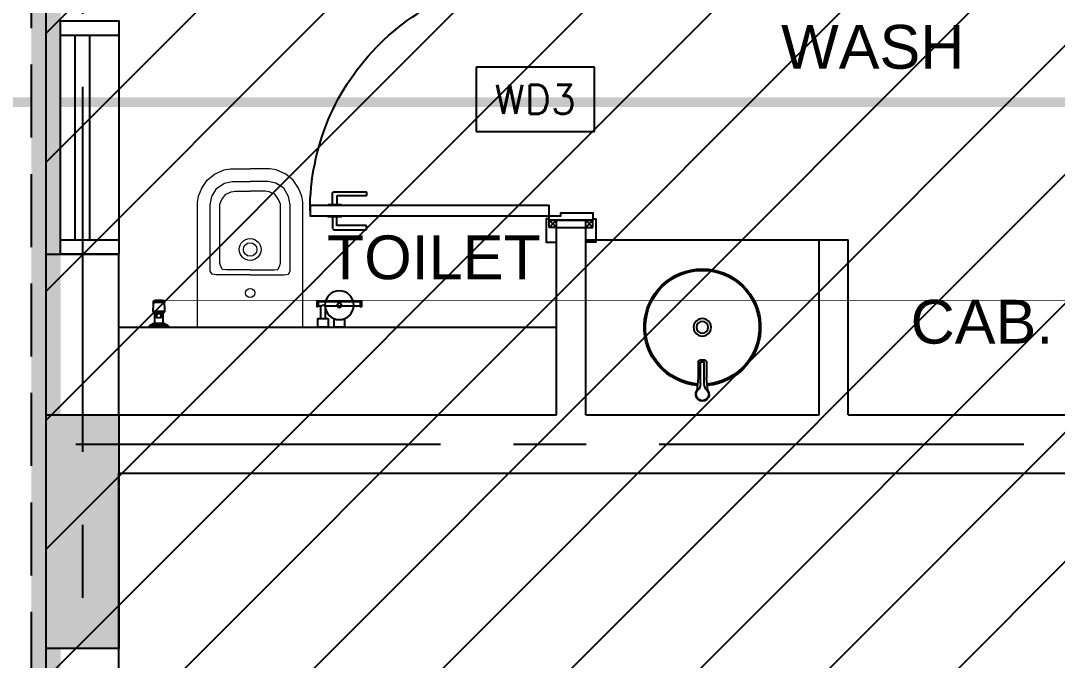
# Model space of a CAD drawing. Header units: centimetres. Extents: x -7408 to 35293, y -3951 to 3084.
# Drawn here: x -1788.7 to -1433.3, y 1364 to 1583 of the extents above; entities that cross this region are included whole.
import ezdxf

# ---------------------------------------------------------------- set-up
doc = ezdxf.new("R2010")
doc.units = ezdxf.units.CM
doc.header["$LTSCALE"] = 100
doc.header["$MEASUREMENT"] = 0
doc.header["$PDMODE"] = 35
doc.header["$PDSIZE"] = 2
for name, pattern in [('A0-01 FLOOR PLANS$0$HIDDEN', [0.375, 0.25, -0.125]), ('GRID$0$GRID$0$XREF GRID$0$GRIDS$0$CENTER', [2, 1.25, -0.25, 0.25, -0.25]), ('XREF CUTTING LINES$0$DASHDOT', [1, 0.5, -0.25, 0, -0.25])]:
    doc.linetypes.add(name, pattern=pattern)
for name, color, linetype in [('A0-01 FLOOR PLANS$0$BATH FIXTURES', 85, 'Continuous'), ('A0-01 FLOOR PLANS$0$COUNTERS', 85, 'Continuous'), ('A0-01 FLOOR PLANS$0$DOOR', 1, 'Continuous'), ('A0-01 FLOOR PLANS$0$HIDDEN -03', 8, 'A0-01 FLOOR PLANS$0$HIDDEN'), ('A0-01 FLOOR PLANS$0$TEXT', 3, 'Continuous'), ('A0-01 FLOOR PLANS$0$TEXT-SCHED', 3, 'Continuous'), ('A0-01 FLOOR PLANS$0$TILE', 252, 'Continuous'), ('A0-01 FLOOR PLANS$0$WALL-01', 7, 'Continuous'), ('A0-01 FLOOR PLANS$0$WALL-03', 2, 'Continuous'), ('A0-01 FLOOR PLANS$0$WINDOW', 1, 'Continuous'), ('DCCA-USABLE AREA', 10, 'Continuous'), ('GRID$0$XREF GRID', 11, 'GRID$0$GRID$0$XREF GRID$0$GRIDS$0$CENTER'), ('XREF CUTTING LINES$0$WALL SECT LINE', 6, 'XREF CUTTING LINES$0$DASHDOT'), ('XREF GF COL$0$COLUMN', 6, 'Continuous'), ('XREF GF COL$0$COLUMN HATCH', 201, 'Continuous')]:
    doc.layers.add(name, color=color, linetype=linetype)
doc.styles.add('A0-01 FLOOR PLANS$0$A0-01 GROUND FLOOR PLAN - For Entry modification$0$ROMANS', font='romans')
doc.styles.add('A0-01 FLOOR PLANS$0$ART-PS-1', font='arial.ttf', dxfattribs={"height": 20})
doc.dimstyles.new('A0-01 FLOOR PLANS$0$A0-01 GROUND FLOOR PLAN - For Entry modification$0$text', dxfattribs={"dimtxt": 18, "dimasz": 10, "dimexe": 10, "dimexo": 10, "dimgap": -6, "dimtad": 1, "dimtih": 1, "dimtoh": 1, "dimdec": 0, "dimdsep": 46, "dimtxsty": 'A0-01 FLOOR PLANS$0$A0-01 GROUND FLOOR PLAN - For Entry modification$0$ROMANS', "dimblk1": 'A0-01 FLOOR PLANS$0$A0-01 GROUND FLOOR PLAN - For Entry modification$0$_ARCHTICK', "dimblk2": 'A0-01 FLOOR PLANS$0$A0-01 GROUND FLOOR PLAN - For Entry modification$0$_ARCHTICK', "dimsah": 1, "dimcen": 25, "dimdle": 10, "dimse1": 1, "dimse2": 1, "dimsd1": 1, "dimsd2": 1, "dimclrd": 1, "dimclre": 1, "dimclrt": 2, "dimadec": 0, "dimazin": 0, "dimtfac": 1, "dimtdec": 0, "dimtmove": 2, "dimatfit": 3, "dimldrblk": 'A0-01 FLOOR PLANS$0$A0-01 GROUND FLOOR PLAN - For Entry modification$0$_ARCHTICK', "dimfxl": 1, "dimtolj": 1, "dimtzin": 0, "dimarcsym": 0})

# ---------------------------------------------------------------- blocks, each defined once
blk = doc.blocks.new('XREF CUTTING LINES')
at = {"layer": 'XREF CUTTING LINES$0$WALL SECT LINE', "const_width": 3.32}
blk.add_lwpolyline([(-351.38, 1630.68), (-351.38, 1555.16), (-1935.28, 1555.16)], dxfattribs=at)
blk = doc.blocks.new('XREF GF COL')
at = {"layer": 'XREF GF COL$0$COLUMN HATCH'}
blk.add_hatch(color=256, dxfattribs=at).paths.add_polyline_path([(-12064.7, 1448), (-12089.7, 1448), (-12089.7, 1368), (-12064.7, 1368)])
at = {"layer": 'XREF GF COL$0$COLUMN'}
blk.add_lwpolyline([(-12089.7, 1448), (-12064.7, 1448), (-12064.7, 1368), (-12089.7, 1368)], close=True, dxfattribs=at)
blk = doc.blocks.new('GRID')
at = {"layer": 'GRID$0$XREF GRID'}
for p, q in [((-1767.5, 2960.33, 0), (-1767.5, 522.76)), ((-1969.8, 1438), (-230.24, 1438))]:
    blk.add_line(p, q, dxfattribs=at)
blk = doc.blocks.new('A0-01 FLOOR PLANS$0$Bath_WashBasin_D-40_01')
for p, q in [((-1.4, -7.96), (-1.88, -3.63)), ((-0.65, -5.9), (-0.65, -13.37)), ((0.65, -5.9), (0.65, -13.37)), ((1.88, -3.63), (1.4, -7.96)), ((-1.4, -13.5), (-1.4, -7.96)), ((1.4, -13.5), (1.4, -7.96)), ((0.65, -13.37), (-0.65, -13.37))]:
    blk.add_line(p, q)
for radius in [3, 2]:
    blk.add_circle((0, -25.3), radius)
for centre, radius, start, end in [((0, -2.3), 2.3, 324.6388, 215.3612), ((0, -2.3), 2.15, 320.9725, 219.0275), ((0, -25.3), 20, 94.8311, 85.1689), ((0, -25.3), 19.5, 94.7941, 85.2059), ((-3.61, -5.89), 2.96, 359.8082, 49.0473), ((3.61, -5.89), 2.96, 130.9527, 180.1918), ((0, -12.55), 1.05, 231.7534, 308.2466)]:
    blk.add_arc(centre, radius, start, end)
blk.add_ellipse((0, -13.5), major_axis=(-1.4, 0), ratio=0.500001, start_param=6.283185, end_param=9.424778)
blk = doc.blocks.new('A0-01 FLOOR PLANS$0$BID2')
at = {"layer": 'A0-01 FLOOR PLANS$0$BATH FIXTURES', "lineweight": 18}
for points in [[(18.07, 0), (0, 0), (0, -42.87), (0.38, -44.94), (1.44, -47.63), (3.36, -50.37), (5.82, -52.44), (9.13, -53.98), (11.34, -54.31), (18.07, -54.31)], [(18.07, 0), (36.1, 0), (36.1, -42.87), (35.76, -44.94), (34.65, -47.63), (32.78, -50.37), (30.28, -52.44), (27.01, -53.98), (24.8, -54.31), (18.07, -54.31)], [(18.07, -17.93), (6.44, -17.93), (5, -18.22), (4.37, -19.23), (4.37, -41.96), (4.9, -44.75), (6.58, -47.63), (9.28, -49.41), (11.92, -49.99), (18.07, -49.99)], [(18.07, -19.66), (9.9, -19.66), (8.6, -19.8), (8.03, -20.81), (7.69, -22.01), (7.69, -42.2), (8.36, -43.74), (9.66, -45.56), (11.58, -46.43), (12.93, -46.62), (18.07, -46.62)], [(18.07, -17.93), (29.7, -17.93), (31.15, -18.22), (31.72, -19.23), (31.72, -41.96), (31.24, -44.75), (29.56, -47.63), (26.82, -49.41), (24.22, -49.99), (18.07, -49.99)], [(18.07, -19.66), (26.24, -19.66), (27.49, -19.8), (28.12, -20.81), (28.45, -22.01), (28.45, -42.2), (27.78, -43.74), (26.48, -45.56), (24.56, -46.43), (23.17, -46.62), (18.07, -46.62)]]:
    blk.add_lwpolyline(points, dxfattribs=at)
for points in [[(16.49, -11.75), (16.49, -10.89), (17.19, -10.19), (18.05, -10.19), (18.91, -10.19), (19.61, -10.89), (19.61, -11.75), (19.61, -12.61), (18.91, -13.31), (18.05, -13.31), (17.19, -13.31), (16.49, -12.61), (16.49, -11.75)], [(14.28, -26.65), (14.28, -24.57), (15.96, -22.88), (18.05, -22.88), (20.13, -22.88), (21.82, -24.57), (21.82, -26.65), (21.82, -28.74), (20.13, -30.42), (18.05, -30.42), (15.96, -30.42), (14.28, -28.74), (14.28, -26.65)], [(15.72, -26.65), (15.72, -25.36), (16.76, -24.32), (18.05, -24.32), (19.34, -24.32), (20.38, -25.36), (20.38, -26.65), (20.38, -27.94), (19.34, -28.98), (18.05, -28.98), (16.76, -28.98), (15.72, -27.94), (15.72, -26.65)]]:
    blk.add_open_spline(points, degree=3, knots=[0, 0, 0, 0, 1, 1, 1, 2, 2, 2, 3, 3, 3, 4, 4, 4, 4], dxfattribs=at)
blk = doc.blocks.new('A0-01 FLOOR PLANS$0$A$Cadd0125e')
at = {"layer": 'A0-01 FLOOR PLANS$0$BATH FIXTURES'}
for p, q in [((7.76, 4.63), (4.26, 4.63)), ((4.84, 3.94), (4.44, 3.93)), ((4.84, 3.94), (4.44, 3.93)), ((4.82, 3.93), (4.82, 3.93)), ((5.52, 4.07), (5.32, 4.07)), ((7.82, 5.1), (7.82, 1.4)), ((8.65, 0.09), (8.65, 6.41)), ((8.82, 6.5), (8.82, 0)), ((9.16, 1.25), (9.16, 5.25)), ((4.26, 1.86), (7.76, 1.86)), ((4.44, 2.57), (4.84, 2.56)), ((5.32, 2.42), (5.52, 2.43))]:
    blk.add_line(p, q, dxfattribs=at)
for points in [[(0.03, 4.1, 0.404323), (0, 4.07, -0.404323)], [(0.04, 4.54, 0.404323), (0.01, 4.51, -0.404323)], [(0.01, 3.84, 0.056358), (0.01, 3.83, -0.056358)], [(0.05, 4.16, 0.404323), (0.02, 4.13, -0.404323)], [(8.65, 0.09, 0.257001), (8.82, 0), (9.16, 0), (9.16, 6.5), (8.82, 6.5, 0.257001), (8.65, 6.41), (7.82, 5.1, 0.142087), (7.76, 4.88), (7.76, 1.62, 0.142087), (7.82, 1.4)], [(0.03, 3.39, 0.404323), (0, 3.36, -0.404323)], [(0.03, 2.67, 0.404323), (0, 2.65, -0.404323)], [(0.04, 2.91, 0.404323), (0.01, 2.88, -0.404323)], [(0.04, 2.23, 0.404323), (0.01, 2.21, -0.404323)], [(0.05, 3, 0.404323), (0.02, 2.97, -0.404323)]]:
    blk.add_lwpolyline(points, format="xyb", close=True, dxfattribs=at)
for points in [[(0.59, 5.04), (0.27, 5.04)], [(0.27, 1.46), (0.59, 1.46)]]:
    blk.add_lwpolyline(points, close=True, dxfattribs=at)
blk.add_lwpolyline([(3.89, 5.15, 0.00277), (3.87, 5.16, 0.001337), (3.87, 5.17, -0.020661), (3.87, 1.33, 0.001362), (3.87, 1.34, 0.00279), (3.89, 1.35)], format="xyb", dxfattribs=at)
for centre, radius, start, end in [((3.72, 5.02), 0.207, 45.4618, 99.4976), ((-27.86, 3.25), 31.61, 356.42, 3.5774), ((3.83, 5.11), 0.0651, 46.2112, 54.7843), ((2.67, 3.86), 1.77, 4.0599, 46.7105), ((19.33, 3.25), 14.91, 177.1752, 182.8246), ((3.72, 1.48), 0.204, 260.0327, 314.9167), ((3.83, 1.39), 0.0656, 306.8555, 313.7758), ((2.67, 2.64), 1.77, 313.2898, 355.9537)]:
    blk.add_arc(centre, radius, start, end, dxfattribs=at)
for centre, major_axis, ratio, start_param, end_param in [((0.63, 3.25), (0, 1.76), 0.017452, 0.079526, 3.069997), ((0.63, 3.25), (0, 1.76), 0.017452, 0.079526, 3.069997), ((0.63, 3.25), (0, 1.76), 0.017452, 0, 0.079526), ((0.63, 3.25), (0, 1.76), 0.017452, 0, 0.079526), ((4.71, 3.96), (0.197, -0.012), 0.259959, 4.930881, 5.439711), ((0.63, 3.25), (0, 1.76), 0.017452, 3.069997, 3.292425), ((0.63, 3.25), (0, 1.76), 0.017452, 3.069997, 3.292425), ((0.63, 3.25), (0, 1.76), 0.017452, 3.292425, 3.362535), ((0.63, 3.25), (0, 1.76), 0.017452, 3.292425, 3.362535)]:
    blk.add_ellipse(centre, major_axis=major_axis, ratio=ratio, start_param=start_param, end_param=end_param, dxfattribs=at)
for points, weights, knots in [([(0, 3.86), (0, 3.88), (0, 3.96), (0, 4.05), (0, 4.06), (0, 4.05), (0, 3.96), (0, 3.88), (0, 3.86)], [1, 0.771731449229, 1, 0.771731449229, 1, 0.771731449229, 1, 0.771731449229, 1], [0, 0, 0, 1.378474, 1.378474, 2.756948, 2.756948, 4.135422, 4.135422, 5.513896, 5.513896, 5.513896]), ([(0.01, 4.3), (0.01, 4.31), (0.01, 4.4), (0.01, 4.49), (0.01, 4.5), (0.01, 4.49), (0.01, 4.4), (0.01, 4.31), (0.01, 4.3)], [1, 0.771731449229, 1, 0.771731449229, 1, 0.771731449229, 1, 0.771731449229, 1], [0, 0, 0, 1.378474, 1.378474, 2.756948, 2.756948, 4.135422, 4.135422, 5.513896, 5.513896, 5.513896]), ([(0.01, 3.62), (0.01, 3.64), (0.01, 3.73), (0.01, 3.81), (0.01, 3.83), (0.01, 3.81), (0.01, 3.73), (0.01, 3.64), (0.01, 3.62)], [1, 0.771731449229, 1, 0.771731449229, 1, 0.771731449229, 1, 0.771731449229, 1], [0, 0, 0, 1.378474, 1.378474, 2.756948, 2.756948, 4.135422, 4.135422, 5.513896, 5.513896, 5.513896]), ([(0.02, 3.54), (0.02, 3.55), (0.02, 3.6), (0.02, 3.55), (0.02, 3.54)], [1, 0.880136793313, 1, 0.880136793313, 1], [0, 0, 0, 0.989292, 0.989292, 1.978584, 1.978584, 1.978584]), ([(0.03, 3.83), (0.03, 3.83), (0.03, 3.96), (0.03, 4.1), (0.03, 4.1), (0.05, 4.1), (0.06, 4.1), (0.05, 4.1), (0.03, 4.1), (0.03, 4.1), (0.03, 3.96), (0.03, 3.83), (0.03, 3.83), (0.05, 3.83), (0.06, 3.83), (0.05, 3.83), (0.03, 3.83)], [1, 0.707214493379, 1, 0.707214493379, 1, 1, 1, 1, 1, 0.707214493379, 1, 0.707214493379, 1, 1, 1, 1, 1], [0, 0, 0, 1.570492, 1.570492, 3.140983, 3.140983, 4.140983, 4.140983, 5.140983, 5.140983, 6.711475, 6.711475, 8.281967, 8.281967, 9.281967, 9.281967, 10.281967, 10.281967, 10.281967]), ([(0.04, 4.27), (0.04, 4.27), (0.04, 4.4), (0.04, 4.54), (0.04, 4.54), (0.06, 4.54), (0.07, 4.54), (0.06, 4.54), (0.04, 4.54), (0.04, 4.54), (0.04, 4.4), (0.04, 4.27), (0.04, 4.27), (0.05, 4.27), (0.06, 4.26), (0.05, 4.27), (0.04, 4.27)], [1, 0.707214493379, 1, 0.707214493379, 1, 1, 1, 1, 1, 0.707214493381, 1, 0.707214493381, 1, 1, 1, 1, 1], [0, 0, 0, 1.570492, 1.570492, 3.140983, 3.140983, 4.140983, 4.140983, 5.140983, 5.140983, 6.711475, 6.711475, 8.281967, 8.281967, 9.281967, 9.281967, 10.281967, 10.281967, 10.281967]), ([(0.04, 4.1), (0.05, 4.16), (0.05, 4.16), (0.05, 4.16), (0.06, 4.16), (0.05, 4.16), (0.05, 4.16), (0.05, 4.16), (0.04, 4.1)], [1, 0.884663674898, 1, 1, 1, 1, 1, 0.884663674898, 1], [0, 0, 0, 0.970048, 0.970048, 1.970048, 1.970048, 2.970048, 2.970048, 3.940097, 3.940097, 3.940097]), ([(0.04, 3.83), (0.04, 3.76), (0.04, 3.68), (0.04, 3.59), (0.04, 3.59), (0.05, 3.59), (0.06, 3.59), (0.05, 3.59), (0.04, 3.59), (0.04, 3.59), (0.04, 3.68), (0.04, 3.76), (0.04, 3.83)], [1, 0.824380766099, 1, 0.824380766099, 1, 1, 1, 1, 1, 0.824519982907, 1, 0.824519982907, 1], [0, 0, 0, 1.203378, 1.203378, 2.406756, 2.406756, 3.406756, 3.406756, 4.406756, 4.406756, 5.609642, 5.609642, 6.812528, 6.812528, 6.812528]), ([(0.05, 3.5), (0.05, 3.5), (0.05, 3.59), (0.05, 3.5), (0.05, 3.5), (0.05, 3.5), (0.06, 3.5), (0.05, 3.5), (0.05, 3.5)], [1, 0.826224660362, 1, 0.826224660368, 1, 1, 1, 1, 1], [0, 0, 0, 1.196847, 1.196847, 2.393695, 2.393695, 3.393695, 3.393695, 4.393695, 4.393695, 4.393695]), ([(0.63, 1.65), (0.61, 1.65), (0.6, 2.45), (0.59, 3.25), (0.6, 4.05), (0.61, 4.85), (0.63, 4.85), (0.6, 4.85), (0.6, 3.25), (0.6, 1.65), (0.63, 1.65)], [1, 0.866025403784, 1, 0.866025403784, 1, 0.866025403784, 1, 0.707106781187, 1, 0.707106781187, 1], [0, 0, 0, 1.047198, 1.047198, 2.094395, 2.094395, 3.141593, 3.141593, 4.712389, 4.712389, 6.283185, 6.283185, 6.283185]), ([(0.63, 5), (0.63, 4.99), (0.63, 4.98), (0.63, 4.99), (0.63, 5), (0.63, 5.01), (0.63, 5.01), (0.63, 5.01), (0.63, 5)], [1, 0.999435686662, 1, 0.999435686662, 1, 0.997653932691, 1, 0.997653932691, 1], [0, 0, 0, 0.0671932, 0.0671932, 0.1343865, 0.1343865, 0.2714116, 0.2714116, 0.4084367, 0.4084367, 0.4084367]), ([(4.44, 3.91), (4.6, 3.91), (4.75, 3.91), (4.8, 3.91), (4.84, 3.92)], [1, 1, 1, 0.967192798555, 1], [0, 0, 0, 1, 1, 1.513717, 1.513717, 1.513717]), ([(0, 3.15), (0, 3.16), (0, 3.25), (0, 3.34), (0, 3.35), (0, 3.34), (0, 3.25), (0, 3.16), (0, 3.15)], [1, 0.771731449229, 1, 0.771731449229, 1, 0.771731449229, 1, 0.771731449229, 1], [0, 0, 0, 1.378474, 1.378474, 2.756948, 2.756948, 4.135422, 4.135422, 5.513896, 5.513896, 5.513896]), ([(0, 2.44), (0, 2.45), (0, 2.54), (0, 2.63), (0, 2.64), (0, 2.63), (0, 2.54), (0, 2.45), (0, 2.44)], [1, 0.771731449229, 1, 0.771731449229, 1, 0.771731449229, 1, 0.771731449229, 1], [0, 0, 0, 1.378474, 1.378474, 2.756948, 2.756948, 4.135422, 4.135422, 5.513896, 5.513896, 5.513896]), ([(0.01, 2.67), (0.01, 2.69), (0.01, 2.77), (0.01, 2.86), (0.01, 2.88), (0.01, 2.86), (0.01, 2.77), (0.01, 2.69), (0.01, 2.67)], [1, 0.771731449229, 1, 0.771731449229, 1, 0.771731449229, 1, 0.771731449229, 1], [0, 0, 0, 1.378474, 1.378474, 2.756948, 2.756948, 4.135422, 4.135422, 5.513896, 5.513896, 5.513896]), ([(0.01, 2), (0.01, 2.01), (0.01, 2.1), (0.01, 2.19), (0.01, 2.2), (0.01, 2.19), (0.01, 2.1), (0.01, 2.01), (0.01, 2)], [1, 0.771731449229, 1, 0.771731449229, 1, 0.771731449229, 1, 0.771731449229, 1], [0, 0, 0, 1.378474, 1.378474, 2.756948, 2.756948, 4.135422, 4.135422, 5.513896, 5.513896, 5.513896]), ([(0.02, 2.9), (0.02, 2.95), (0.02, 2.96), (0.02, 2.95), (0.02, 2.9)], [1, 0.876807866783, 1, 0.876807866783, 1], [0, 0, 0, 1.003227, 1.003227, 2.006454, 2.006454, 2.006454]), ([(0.03, 3.39), (0.03, 3.4), (0.03, 3.43), (0.03, 3.47), (0.03, 3.52), (0.03, 3.47), (0.03, 3.43), (0.03, 3.4), (0.03, 3.39)], [1, 0.919204368944, 1, 0.919204368944, 1, 0.919204368944, 1, 0.919204368944, 1], [0, 0, 0, 0.809482, 0.809482, 1.618964, 1.618964, 2.428447, 2.428447, 3.237929, 3.237929, 3.237929]), ([(0.03, 3.11), (0.03, 3.11), (0.03, 3.25), (0.03, 3.39), (0.03, 3.39), (0.04, 3.39), (0.06, 3.39), (0.04, 3.39), (0.03, 3.39), (0.03, 3.39), (0.03, 3.25), (0.03, 3.11), (0.03, 3.11), (0.04, 3.11), (0.06, 3.11), (0.04, 3.11), (0.03, 3.11)], [1, 0.707214493378, 1, 0.707214493378, 1, 1, 1, 1, 1, 0.707214493381, 1, 0.707214493381, 1, 1, 1, 1, 1], [0, 0, 0, 1.570492, 1.570492, 3.140983, 3.140983, 4.140983, 4.140983, 5.140983, 5.140983, 6.711475, 6.711475, 8.281967, 8.281967, 9.281967, 9.281967, 10.281967, 10.281967, 10.281967]), ([(0.03, 2.98), (0.03, 3.03), (0.03, 3.07), (0.03, 3.1), (0.03, 3.11), (0.03, 3.1), (0.03, 3.07), (0.03, 3.03), (0.03, 2.98)], [1, 0.918085200288, 1, 0.918085200288, 1, 0.918085200288, 1, 0.918085200288, 1], [0, 0, 0, 0.815148, 0.815148, 1.630295, 1.630295, 2.445443, 2.445443, 3.260591, 3.260591, 3.260591]), ([(0.03, 2.4), (0.03, 2.4), (0.03, 2.54), (0.03, 2.67), (0.03, 2.67), (0.05, 2.67), (0.06, 2.67), (0.05, 2.67), (0.03, 2.67), (0.03, 2.67), (0.03, 2.54), (0.03, 2.4), (0.03, 2.4), (0.05, 2.4), (0.06, 2.4), (0.05, 2.4), (0.03, 2.4)], [1, 0.707214493381, 1, 0.707214493381, 1, 1, 1, 1, 1, 0.707214493379, 1, 0.707214493379, 1, 1, 1, 1, 1], [0, 0, 0, 1.570492, 1.570492, 3.140983, 3.140983, 4.140983, 4.140983, 5.140983, 5.140983, 6.711475, 6.711475, 8.281967, 8.281967, 9.281967, 9.281967, 10.281967, 10.281967, 10.281967]), ([(0.04, 2.67), (0.04, 2.74), (0.04, 2.82), (0.04, 2.91), (0.04, 2.91), (0.05, 2.91), (0.06, 2.91), (0.05, 2.91), (0.04, 2.91), (0.04, 2.91), (0.04, 2.82), (0.04, 2.74), (0.04, 2.67)], [1, 0.825991228198, 1, 0.825991228198, 1, 1, 1, 1, 1, 0.825991228198, 1, 0.825991228198, 1], [0, 0, 0, 1.197676, 1.197676, 2.395352, 2.395352, 3.395352, 3.395352, 4.395352, 4.395352, 5.593027, 5.593027, 6.790703, 6.790703, 6.790703]), ([(0.05, 2.34), (0.05, 2.34), (0.04, 2.4), (0.05, 2.34), (0.05, 2.34), (0.05, 2.34), (0.06, 2.34), (0.05, 2.34), (0.05, 2.34)], [1, 0.884663674904, 1, 0.884663674899, 1, 1, 1, 1, 1], [0, 0, 0, 0.970048, 0.970048, 1.940097, 1.940097, 2.940097, 2.940097, 3.940097, 3.940097, 3.940097]), ([(0.04, 1.96), (0.04, 1.96), (0.04, 2.1), (0.04, 2.23), (0.04, 2.23), (0.05, 2.23), (0.06, 2.24), (0.05, 2.23), (0.04, 2.23), (0.04, 2.23), (0.04, 2.1), (0.04, 1.96), (0.04, 1.96), (0.06, 1.96), (0.07, 1.96), (0.06, 1.96), (0.04, 1.96)], [1, 0.707214493379, 1, 0.707214493379, 1, 1, 1, 1, 1, 0.707214493379, 1, 0.707214493379, 1, 1, 1, 1, 1], [0, 0, 0, 1.570492, 1.570492, 3.140983, 3.140983, 4.140983, 4.140983, 5.140983, 5.140983, 6.711475, 6.711475, 8.281967, 8.281967, 9.281967, 9.281967, 10.281967, 10.281967, 10.281967]), ([(0.05, 2.91), (0.05, 3), (0.05, 3), (0.05, 3), (0.06, 3), (0.05, 3), (0.05, 3), (0.05, 3), (0.05, 2.91)], [1, 0.826224660367, 1, 1, 1, 1, 1, 0.826224660367, 1], [0, 0, 0, 1.196847, 1.196847, 2.196847, 2.196847, 3.196847, 3.196847, 4.393695, 4.393695, 4.393695])]:
    blk.add_rational_spline(points, weights, degree=2, knots=knots, dxfattribs=at)
for points, knots in [([(0.03, 3.83), (0.03, 3.83), (0.03, 3.83), (0.02, 3.83), (0.01, 3.83), (0.01, 3.84), (0.01, 3.85), (0, 3.85), (0, 3.85), (0, 3.85), (0, 3.86), (0, 3.85), (0, 3.85), (0, 3.85), (0.01, 3.85), (0.01, 3.84), (0.01, 3.83), (0.02, 3.83), (0.03, 3.83), (0.03, 3.83), (0.03, 3.83)], [0, 0, 0, 0, 0.017198, 0.209791, 0.385258, 0.529689, 0.655532, 0.744471, 0.846042, 1, 1, 1, 1.153958, 1.255529, 1.344468, 1.470311, 1.614742, 1.790209, 1.982802, 2, 2, 2, 2]), ([(0.04, 4.27), (0.04, 4.27), (0.04, 4.26), (0.03, 4.27), (0.02, 4.27), (0.02, 4.28), (0.02, 4.28), (0.02, 4.29), (0.01, 4.29), (0.01, 4.29), (0.01, 4.29), (0.01, 4.29), (0.01, 4.29), (0.02, 4.29), (0.02, 4.28), (0.02, 4.28), (0.02, 4.27), (0.03, 4.27), (0.04, 4.26), (0.04, 4.27), (0.04, 4.27)], [0, 0, 0, 0, 0.017198, 0.209791, 0.385258, 0.529689, 0.655532, 0.744471, 0.846042, 1, 1, 1, 1.153958, 1.255529, 1.344468, 1.470311, 1.614742, 1.790209, 1.982802, 2, 2, 2, 2]), ([(0.04, 3.59), (0.04, 3.59), (0.04, 3.59), (0.03, 3.59), (0.02, 3.6), (0.01, 3.6), (0.01, 3.61), (0.01, 3.61), (0.01, 3.62), (0.01, 3.62), (0.01, 3.62), (0.01, 3.62), (0.01, 3.62), (0.01, 3.61), (0.01, 3.61), (0.01, 3.6), (0.02, 3.6), (0.03, 3.59), (0.04, 3.59), (0.04, 3.59), (0.04, 3.59)], [0, 0, 0, 0, 0.017198, 0.209791, 0.385258, 0.529689, 0.655532, 0.744471, 0.846042, 1, 1, 1, 1.153958, 1.255529, 1.344468, 1.470311, 1.614742, 1.790209, 1.982802, 2, 2, 2, 2]), ([(0.27, 1.46), (0.25, 1.46), (0.22, 1.46), (0.18, 1.46), (0.15, 1.48), (0.13, 1.49), (0.12, 1.5), (0.11, 1.51), (0.1, 1.53), (0.09, 1.55), (0.08, 1.57), (0.08, 1.58), (0.08, 1.6), (0.08, 1.63), (0.08, 1.67), (0.07, 1.71), (0.07, 1.76), (0.07, 1.83), (0.07, 1.9), (0.07, 1.99), (0.06, 2.08), (0.06, 2.17), (0.06, 2.27), (0.06, 2.37), (0.06, 2.47), (0.06, 2.59), (0.06, 2.73), (0.06, 2.89), (0.06, 3.05), (0.06, 3.21), (0.06, 3.35), (0.06, 3.47), (0.06, 3.59), (0.06, 3.72), (0.06, 3.84), (0.06, 3.96), (0.06, 4.08), (0.06, 4.2), (0.06, 4.3), (0.06, 4.39), (0.06, 4.48), (0.07, 4.55), (0.07, 4.62), (0.07, 4.68), (0.07, 4.74), (0.07, 4.78), (0.08, 4.83), (0.08, 4.86), (0.08, 4.9), (0.08, 4.92), (0.09, 4.94), (0.09, 4.95), (0.09, 4.96), (0.1, 4.97), (0.11, 4.99), (0.12, 5), (0.13, 5.01), (0.14, 5.02), (0.16, 5.03), (0.19, 5.04), (0.23, 5.04), (0.26, 5.04), (0.27, 5.04), (0.26, 5.04), (0.23, 5.04), (0.19, 5.04), (0.16, 5.03), (0.14, 5.02), (0.13, 5.01), (0.12, 5), (0.11, 4.99), (0.1, 4.97), (0.09, 4.96), (0.09, 4.95), (0.09, 4.94), (0.08, 4.92), (0.08, 4.9), (0.08, 4.86), (0.08, 4.83), (0.07, 4.78), (0.07, 4.74), (0.07, 4.68), (0.07, 4.62), (0.07, 4.55), (0.06, 4.48), (0.06, 4.39), (0.06, 4.3), (0.06, 4.2), (0.06, 4.08), (0.06, 3.96), (0.06, 3.84), (0.06, 3.72), (0.06, 3.59), (0.06, 3.47), (0.06, 3.35), (0.06, 3.21), (0.06, 3.05), (0.06, 2.89), (0.06, 2.73), (0.06, 2.59), (0.06, 2.47), (0.06, 2.37), (0.06, 2.27), (0.06, 2.17), (0.06, 2.08), (0.07, 1.99), (0.07, 1.9), (0.07, 1.83), (0.07, 1.76), (0.07, 1.71), (0.08, 1.67), (0.08, 1.63), (0.08, 1.6), (0.08, 1.58), (0.08, 1.57), (0.09, 1.55), (0.1, 1.53), (0.11, 1.51), (0.12, 1.5), (0.13, 1.49), (0.15, 1.48), (0.18, 1.46), (0.22, 1.46), (0.25, 1.46), (0.27, 1.46)], [0, 0, 0, 0, 0.009924, 0.017881, 0.02396, 0.02839, 0.031389, 0.033592, 0.038002, 0.047186, 0.057208, 0.072286, 0.088852, 0.106788, 0.126095, 0.146781, 0.16886, 0.192349, 0.217137, 0.241707, 0.265629, 0.288899, 0.311512, 0.333465, 0.354752, 0.375371, 0.405038, 0.434021, 0.464183, 0.495586, 0.517215, 0.539395, 0.562133, 0.585428, 0.608917, 0.63157, 0.657568, 0.68228, 0.70571, 0.727859, 0.749308, 0.768613, 0.78946, 0.811862, 0.829695, 0.848419, 0.868047, 0.888308, 0.910368, 0.929016, 0.937976, 0.945877, 0.954411, 0.961283, 0.965115, 0.969625, 0.972243, 0.975197, 0.979194, 0.984585, 0.991509, 1, 1, 1, 1.008491, 1.015415, 1.020806, 1.024803, 1.027757, 1.030375, 1.034885, 1.038717, 1.045589, 1.054123, 1.062024, 1.070984, 1.089632, 1.111692, 1.131953, 1.151581, 1.170305, 1.188138, 1.21054, 1.231387, 1.250692, 1.272141, 1.29429, 1.31772, 1.342432, 1.36843, 1.391083, 1.414572, 1.437867, 1.460605, 1.482785, 1.504414, 1.535817, 1.565979, 1.594962, 1.624629, 1.645248, 1.666535, 1.688488, 1.711101, 1.734371, 1.758293, 1.782863, 1.807651, 1.83114, 1.853219, 1.873905, 1.893212, 1.911148, 1.927714, 1.942792, 1.952814, 1.961998, 1.966408, 1.968611, 1.97161, 1.97604, 1.982119, 1.990076, 2, 2, 2, 2]), ([(0.27, 1.46), (0.27, 1.46), (0.27, 1.46), (0.27, 1.46), (0.26, 1.51), (0.26, 1.69), (0.25, 1.83), (0.25, 2.16), (0.25, 2.36), (0.24, 2.8), (0.24, 3.03), (0.24, 3.5), (0.24, 3.74), (0.25, 4.17), (0.25, 4.37), (0.25, 4.69), (0.26, 4.83), (0.26, 5), (0.27, 5.04), (0.27, 5.04), (0.27, 5.04), (0.26, 5), (0.26, 4.83), (0.25, 4.69), (0.25, 4.37), (0.25, 4.17), (0.24, 3.74), (0.24, 3.5), (0.24, 3.03), (0.24, 2.8), (0.25, 2.36), (0.25, 2.16), (0.25, 1.83), (0.26, 1.69), (0.26, 1.51), (0.27, 1.46), (0.27, 1.46), (0.27, 1.46), (0.27, 1.46)], [0, 0, 0, 0, 0.002872, 0.002872, 0.127872, 0.127872, 0.252872, 0.252872, 0.377872, 0.377872, 0.502872, 0.502872, 0.627872, 0.627872, 0.752872, 0.752872, 0.877872, 0.877872, 1, 1, 1, 1.12242, 1.12242, 1.247719, 1.247719, 1.373018, 1.373018, 1.498316, 1.498316, 1.623615, 1.623615, 1.748914, 1.748914, 1.874213, 1.874213, 1.999512, 1.999512, 2, 2, 2, 2]), ([(0.6, 5.04), (0.6, 5.04), (0.6, 5.04), (0.61, 5.04), (0.62, 5.03), (0.62, 5.03), (0.62, 5.02), (0.63, 5.02), (0.63, 5.01), (0.63, 5.01), (0.63, 5), (0.63, 5.01), (0.63, 5.01), (0.63, 5.02), (0.62, 5.02), (0.62, 5.03), (0.62, 5.03), (0.61, 5.04), (0.6, 5.04), (0.6, 5.04), (0.6, 5.04)], [0, 0, 0, 0, 0.040837, 0.104882, 0.170099, 0.240859, 0.347859, 0.486894, 0.698093, 1, 1, 1, 1.301907, 1.513106, 1.652141, 1.759141, 1.829901, 1.895118, 1.959163, 2, 2, 2, 2]), ([(0.63, 1.52), (0.63, 1.53), (0.63, 1.53), (0.63, 1.56), (0.63, 1.59), (0.62, 1.68), (0.62, 1.73), (0.62, 1.86), (0.61, 1.93), (0.61, 2.09), (0.61, 2.18), (0.61, 2.37), (0.61, 2.47), (0.61, 2.79), (0.6, 3.02), (0.6, 3.25), (0.6, 3.48), (0.61, 3.71), (0.61, 4.13), (0.61, 4.33), (0.61, 4.57), (0.62, 4.64), (0.62, 4.77), (0.62, 4.82), (0.63, 4.91), (0.63, 4.94), (0.63, 4.97), (0.63, 4.97), (0.63, 4.98)], [0, 0, 0, 0, 0.031344, 0.031344, 0.169724, 0.169724, 0.308103, 0.308103, 0.446482, 0.446482, 0.584862, 0.584862, 0.723241, 0.723241, 1, 1, 1, 1.277961, 1.277961, 1.555923, 1.555923, 1.694904, 1.694904, 1.833884, 1.833884, 1.972865, 1.972865, 2, 2, 2, 2]), ([(0.68, 5.05), (0.68, 5.05), (0.67, 5.05), (0.66, 5.04), (0.65, 5.04), (0.65, 5.03), (0.64, 5.02), (0.64, 5.02), (0.64, 5.01), (0.63, 5), (0.63, 5), (0.63, 4.99), (0.63, 4.98), (0.63, 4.98)], [0, 0, 0, 0, 0.018142, 0.075916, 0.128935, 0.180639, 0.234525, 0.295667, 0.372066, 0.476166, 0.632104, 0.912558, 1, 1, 1, 1]), ([(4.74, 4.06), (4.72, 4.06), (4.7, 4.06), (4.67, 4.06), (4.66, 4.05), (4.65, 4.05), (4.64, 4.05), (4.62, 4.05), (4.6, 4.04), (4.59, 4.02), (4.57, 4.01), (4.56, 3.99), (4.55, 3.96), (4.54, 3.94), (4.54, 3.93), (4.54, 3.93)], [0, 0, 0, 0, 0.261916, 0.442765, 0.490102, 0.537322, 0.596088, 0.655775, 0.714696, 0.772041, 0.819201, 0.865142, 0.929777, 0.998908, 1, 1, 1, 1]), ([(4.74, 4.06), (4.83, 4.07), (4.92, 4.07), (5.02, 4.07), (5.09, 4.07), (5.17, 4.07), (5.24, 4.07), (5.31, 4.07), (5.38, 4.07), (5.44, 4.07)], [0, 0, 0, 0, 1, 1, 1, 2, 2, 2, 3, 3, 3, 3]), ([(5.52, 2.43), (5.53, 2.43), (5.55, 2.43), (5.58, 2.43), (5.61, 2.43), (5.63, 2.43), (5.65, 2.43), (5.67, 2.43), (5.69, 2.44), (5.71, 2.44), (5.72, 2.44), (5.74, 2.44), (5.75, 2.44), (5.77, 2.45), (5.78, 2.45), (5.79, 2.45), (5.79, 2.45), (5.8, 2.46), (5.81, 2.46), (5.82, 2.46), (5.82, 2.47), (5.83, 2.47), (5.84, 2.48), (5.85, 2.49), (5.87, 2.51), (5.88, 2.53), (5.89, 2.56), (5.9, 2.6), (5.91, 2.64), (5.92, 2.69), (5.93, 2.75), (5.93, 2.8), (5.94, 2.84), (5.94, 2.87), (5.94, 2.9), (5.94, 2.95), (5.95, 3.01), (5.95, 3.09), (5.95, 3.18), (5.95, 3.27), (5.95, 3.37), (5.95, 3.46), (5.94, 3.55), (5.94, 3.62), (5.93, 3.67), (5.93, 3.71), (5.92, 3.76), (5.92, 3.8), (5.91, 3.85), (5.9, 3.88), (5.89, 3.91), (5.89, 3.94), (5.88, 3.96), (5.87, 3.98), (5.86, 4), (5.85, 4.01), (5.84, 4.02), (5.83, 4.02), (5.82, 4.03), (5.82, 4.03), (5.81, 4.04), (5.8, 4.04), (5.79, 4.04), (5.78, 4.04), (5.78, 4.05), (5.77, 4.05), (5.76, 4.05), (5.75, 4.05), (5.74, 4.05), (5.72, 4.06), (5.71, 4.06), (5.69, 4.06), (5.67, 4.06), (5.66, 4.06), (5.64, 4.06), (5.62, 4.06), (5.6, 4.07), (5.58, 4.07), (5.56, 4.07), (5.56, 4.07)], [0, 0, 0, 0, 0.034691, 0.066377, 0.095186, 0.121282, 0.144852, 0.166081, 0.185168, 0.198757, 0.215917, 0.236123, 0.253223, 0.267206, 0.276209, 0.285043, 0.295811, 0.304095, 0.310563, 0.315945, 0.319875, 0.324511, 0.330106, 0.335887, 0.343605, 0.354236, 0.366908, 0.378747, 0.392043, 0.407307, 0.422694, 0.435607, 0.441339, 0.447544, 0.455288, 0.462789, 0.477632, 0.492677, 0.508995, 0.526024, 0.543675, 0.561661, 0.578526, 0.595192, 0.605393, 0.613569, 0.622125, 0.635568, 0.648559, 0.659166, 0.668835, 0.678191, 0.688076, 0.698939, 0.708058, 0.711559, 0.715397, 0.719322, 0.723637, 0.72731, 0.732041, 0.737264, 0.743366, 0.750983, 0.761063, 0.770186, 0.779166, 0.790116, 0.803025, 0.820484, 0.841437, 0.854477, 0.86953, 0.886728, 0.906336, 0.927258, 0.950798, 0.9772, 1, 1, 1, 1]), ([(0.03, 3.11), (0.03, 3.11), (0.03, 3.11), (0.02, 3.12), (0.01, 3.12), (0, 3.13), (0, 3.13), (0, 3.14), (0, 3.14), (0, 3.14), (0, 3.14), (0, 3.14), (0, 3.14), (0, 3.14), (0, 3.13), (0, 3.13), (0.01, 3.12), (0.02, 3.12), (0.03, 3.11), (0.03, 3.11), (0.03, 3.11)], [0, 0, 0, 0, 0.017198, 0.209791, 0.385258, 0.529689, 0.655532, 0.744471, 0.846042, 1, 1, 1, 1.153958, 1.255529, 1.344468, 1.470311, 1.614742, 1.790209, 1.982802, 2, 2, 2, 2]), ([(0.03, 2.4), (0.03, 2.4), (0.03, 2.4), (0.02, 2.41), (0.01, 2.41), (0.01, 2.42), (0.01, 2.42), (0, 2.43), (0, 2.43), (0, 2.43), (0, 2.43), (0, 2.43), (0, 2.43), (0, 2.43), (0.01, 2.42), (0.01, 2.42), (0.01, 2.41), (0.02, 2.41), (0.03, 2.4), (0.03, 2.4), (0.03, 2.4)], [0, 0, 0, 0, 0.017198, 0.209791, 0.385258, 0.529689, 0.655532, 0.744471, 0.846042, 1, 1, 1, 1.153958, 1.255529, 1.344468, 1.470311, 1.614742, 1.790209, 1.982802, 2, 2, 2, 2]), ([(0.01, 2.66), (0.01, 2.66), (0.01, 2.67), (0.01, 2.67), (0.01, 2.67), (0.01, 2.67), (0.01, 2.67), (0.01, 2.66), (0.01, 2.66)], [0, 0, 0, 0, 0.369056, 1, 1, 1, 1.630944, 2, 2, 2, 2]), ([(0.04, 1.96), (0.04, 1.96), (0.04, 1.96), (0.03, 1.97), (0.02, 1.97), (0.02, 1.98), (0.02, 1.98), (0.02, 1.99), (0.01, 1.99), (0.01, 1.99), (0.01, 1.99), (0.01, 1.99), (0.01, 1.99), (0.02, 1.99), (0.02, 1.98), (0.02, 1.98), (0.02, 1.97), (0.03, 1.97), (0.04, 1.96), (0.04, 1.96), (0.04, 1.96)], [0, 0, 0, 0, 0.017198, 0.209791, 0.385258, 0.529689, 0.655532, 0.744471, 0.846042, 1, 1, 1, 1.153958, 1.255529, 1.344468, 1.470311, 1.614742, 1.790209, 1.982802, 2, 2, 2, 2]), ([(0.05, 3.5), (0.05, 3.5), (0.04, 3.5), (0.04, 3.51), (0.03, 3.51), (0.02, 3.52), (0.02, 3.52), (0.02, 3.53), (0.02, 3.53), (0.02, 3.53), (0.02, 3.53), (0.02, 3.53), (0.02, 3.53), (0.02, 3.53), (0.02, 3.52), (0.02, 3.52), (0.03, 3.51), (0.04, 3.51), (0.04, 3.5), (0.05, 3.5), (0.05, 3.5)], [0, 0, 0, 0, 0.017198, 0.209791, 0.385258, 0.529689, 0.655532, 0.744471, 0.846042, 1, 1, 1, 1.153958, 1.255529, 1.344468, 1.470311, 1.614742, 1.790209, 1.982802, 2, 2, 2, 2]), ([(0.05, 2.34), (0.05, 2.34), (0.04, 2.34), (0.04, 2.35), (0.03, 2.35), (0.02, 2.36), (0.02, 2.36), (0.02, 2.37), (0.02, 2.37), (0.02, 2.37), (0.02, 2.37), (0.02, 2.37), (0.02, 2.37), (0.02, 2.37), (0.02, 2.36), (0.02, 2.36), (0.03, 2.35), (0.04, 2.35), (0.04, 2.34), (0.05, 2.34), (0.05, 2.34)], [0, 0, 0, 0, 0.017198, 0.209791, 0.385258, 0.529689, 0.655532, 0.744471, 0.846042, 1, 1, 1, 1.153958, 1.255529, 1.344468, 1.470311, 1.614742, 1.790209, 1.982802, 2, 2, 2, 2]), ([(0.63, 1.5), (0.63, 1.5), (0.63, 1.5), (0.63, 1.49), (0.63, 1.48), (0.62, 1.48), (0.62, 1.47), (0.62, 1.47), (0.62, 1.46), (0.61, 1.46), (0.6, 1.45), (0.59, 1.46), (0.59, 1.46), (0.59, 1.46), (0.6, 1.45), (0.61, 1.46), (0.62, 1.46), (0.62, 1.47), (0.62, 1.47), (0.62, 1.48), (0.63, 1.48), (0.63, 1.49), (0.63, 1.5), (0.63, 1.5), (0.63, 1.5)], [0, 0, 0, 0, 0.003514, 0.353947, 0.551493, 0.672416, 0.756463, 0.821383, 0.877965, 0.933598, 0.994778, 1, 1, 1, 1.005222, 1.066402, 1.122035, 1.178617, 1.243537, 1.327584, 1.448507, 1.646053, 1.996486, 2, 2, 2, 2]), ([(0.63, 1.52), (0.63, 1.52), (0.63, 1.51), (0.63, 1.5), (0.64, 1.49), (0.64, 1.49), (0.64, 1.48), (0.65, 1.47), (0.65, 1.46), (0.66, 1.46), (0.67, 1.45), (0.68, 1.45), (0.68, 1.45)], [0, 0, 0, 0, 0.087435, 0.430457, 0.580647, 0.688337, 0.753671, 0.81216, 0.867684, 0.92348, 0.980477, 1, 1, 1, 1]), ([(4.84, 2.58), (4.81, 2.59), (4.78, 2.59), (4.75, 2.59), (4.65, 2.59), (4.54, 2.59), (4.44, 2.59)], [0, 0, 0, 0, 1, 1, 1, 2, 2, 2, 2]), ([(4.54, 2.57), (4.54, 2.56), (4.55, 2.54), (4.56, 2.51), (4.57, 2.49), (4.58, 2.48), (4.59, 2.47), (4.61, 2.46), (4.62, 2.45), (4.64, 2.44), (4.65, 2.44), (4.66, 2.44), (4.67, 2.44), (4.69, 2.44), (4.71, 2.43), (4.73, 2.43), (4.73, 2.43)], [0, 0, 0, 0, 0.062609, 0.129698, 0.190349, 0.232139, 0.269729, 0.30588, 0.36386, 0.421572, 0.479984, 0.53868, 0.587117, 0.636096, 0.881647, 1, 1, 1, 1]), ([(5.44, 2.43), (5.38, 2.43), (5.31, 2.42), (5.24, 2.42), (5.17, 2.42), (5.09, 2.42), (5.02, 2.42), (4.92, 2.42), (4.83, 2.42), (4.74, 2.43)], [0, 0, 0, 0, 1, 1, 1, 2, 2, 2, 3, 3, 3, 3])]:
    blk.add_open_spline(points, degree=3, knots=knots, dxfattribs=at)
for points in [[(3.69, 5.22), (2.69, 5.16), (1.69, 5.11), (0.68, 5.05)], [(4.84, 3.94), (4.84, 3.94), (4.84, 3.94), (4.84, 3.94)], [(5.53, 4.07), (5.53, 4.07), (5.54, 4.07), (5.55, 4.07)], [(0.68, 1.45), (1.69, 1.39), (2.69, 1.34), (3.69, 1.28)], [(4.59, 2.57), (4.59, 2.57), (4.59, 2.57), (4.59, 2.57)], [(4.84, 2.58), (4.81, 2.59), (4.78, 2.59), (4.75, 2.59)], [(5.52, 2.43), (5.52, 2.43), (5.52, 2.43), (5.52, 2.43)]]:
    blk.add_open_spline(points, degree=3, dxfattribs=at)
blk = doc.blocks.new('A0-01 FLOOR PLANS$0$A$C9e603a0f')
at = {"layer": 'A0-01 FLOOR PLANS$0$BATH FIXTURES'}
for p, q in [((5.8, 2.95), (5.8, 0)), ((5.8, 0), (9.3, 0)), ((9.3, 0), (9.3, 2.95))]:
    blk.add_line(p, q, dxfattribs=at)
for points in [[(0.25, 9), (0, 9), (0, 7), (0.25, 7)], [(14.85, 7), (15.1, 7), (15.1, 9), (14.85, 9)], [(11.4, 3), (11.4, 0), (14.9, 0), (14.9, 3)]]:
    blk.add_lwpolyline(points, close=True, dxfattribs=at)
for points in [[(14.85, 8.8), (0.25, 8.8), (0.25, 7.2), (12.45, 7.2), (12.45, 3)], [(13.85, 3), (13.85, 7.2), (14.85, 7.2)]]:
    blk.add_lwpolyline(points, dxfattribs=at)
for radius in [4.93, 0.75, 0.7]:
    blk.add_circle((7.55, 7.55), radius, dxfattribs=at)
blk.add_open_spline([(13.85, 7.2), (13.85, 7.2), (13.85, 7.2), (13.85, 7.2), (13.83, 7.22), (13.75, 7.28), (13.7, 7.33), (13.57, 7.43), (13.5, 7.48), (13.34, 7.57), (13.25, 7.61), (13.05, 7.61), (12.96, 7.57), (12.79, 7.48), (12.72, 7.43), (12.6, 7.33), (12.55, 7.28), (12.47, 7.22), (12.45, 7.2), (12.45, 7.2)], degree=3, knots=[0, 0, 0, 0, 0.000914, 0.000914, 0.1258, 0.1258, 0.250685, 0.250685, 0.375571, 0.375571, 0.500457, 0.500457, 0.625343, 0.625343, 0.750228, 0.750228, 0.875114, 0.875114, 1, 1, 1, 1], dxfattribs=at)
blk = doc.blocks.new('A0-01 FLOOR PLANS$0$A$Ce9c97c7e')
at = {"layer": 'A0-01 FLOOR PLANS$0$BATH FIXTURES', "color": 5}
blk.add_blockref('A0-01 FLOOR PLANS$0$A$Cadd0125e', (-9.16, 28.07), dxfattribs=at)
at = {"layer": 'A0-01 FLOOR PLANS$0$BATH FIXTURES'}
for name, p, rotation in [('A0-01 FLOOR PLANS$0$BID2', (0, 18.07), 270), ('A0-01 FLOOR PLANS$0$A$C9e603a0f', (0, -38.1), 90)]:
    blk.add_blockref(name, p, dxfattribs=dict(at, rotation=rotation))
blk = doc.blocks.new('*D561')
at = {"layer": 'A0-01 FLOOR PLANS$0$TEXT-SCHED', "color": 1, "lineweight": -2, "transparency": 16777216}
for p, q in [((-1591.97, 1567.1), (-1632.54, 1567.1)), ((-1632.54, 1567.1), (-1632.54, 1545.1)), ((-1591.97, 1545.1), (-1591.97, 1567.1)), ((-1632.54, 1545.1), (-1591.97, 1545.1))]:
    blk.add_line(p, q, dxfattribs=at)
at = {"layer": 'Defpoints', "color": 0, "transparency": 16777216}
blk.add_point((-1612.26, 1556.1), dxfattribs=at)
blk.add_point((-1612.26, 1556.1), dxfattribs=at)
blk.add_point((-1612.26, 1556.1), dxfattribs=at)
at = {"layer": 'A0-01 FLOOR PLANS$0$TEXT-SCHED', "color": 2, "transparency": 16777216, "insert": (-1612.26, 1556.1), "char_height": 8, "width": 47.1429, "attachment_point": 5, "style": 'A0-01 FLOOR PLANS$0$A0-01 GROUND FLOOR PLAN - For Entry modification$0$ROMANS'}
blk.add_mtext('\\A1;{\\H1.25x;WD3}', dxfattribs=at)
blk = doc.blocks.new('A0-01 FLOOR PLANS$0$A0-01 GROUND FLOOR PLAN - For Entry modification$0$_ARCHTICK')
at = {"color": 0, "linetype": 'ByBlock', "const_width": 0.15}
blk.add_lwpolyline([(-0.5, -0.5), (0.5, 0.5)], dxfattribs=at)
blk = doc.blocks.new('A0-01 FLOOR PLANS$0$ALW05')
at = {"layer": 'A0-01 FLOOR PLANS$0$WINDOW'}
for p, q in [((-1775, 2578), (-1775, 2648)), ((-1770, 2578), (-1770, 2648)), ((-1765, 2578), (-1765, 2648)), ((-1755, 2648), (-1755, 2578))]:
    blk.add_line(p, q, dxfattribs=at)
for points in [[(-1775, 2653), (-1755, 2653), (-1755, 2648), (-1775, 2648)], [(-1775, 2578), (-1755, 2578), (-1755, 2573), (-1775, 2573)]]:
    blk.add_lwpolyline(points, close=True, dxfattribs=at)
blk = doc.blocks.new('A0-01 FLOOR PLANS$0$DOOR 25CM')
at = {"layer": 'A0-01 FLOOR PLANS$0$DOOR'}
blk.add_lwpolyline([(-4739.05, 1353.5), (-4735.05, 1353.5), (-4735.05, 1261.5), (-4739.05, 1261.5)], close=True, dxfattribs=at)
for points in [[(-4739.35, 1344.8), (-4743.85, 1344.8, 0.414214), (-4744.35, 1344.3), (-4744.35, 1332, 0.414214), (-4744.15, 1331.8), (-4742.95, 1331.8, 0.414214), (-4742.75, 1332), (-4742.75, 1343, -0.414214), (-4742.55, 1343.2), (-4739.35, 1343.2)], [(-4734.75, 1344.8), (-4730.26, 1344.8, -0.414214), (-4729.76, 1344.3), (-4729.76, 1332, -0.414214), (-4729.96, 1331.8), (-4731.16, 1331.8, -0.414214), (-4731.36, 1332), (-4731.36, 1343, 0.414214), (-4731.56, 1343.2), (-4734.75, 1343.2)]]:
    blk.add_lwpolyline(points, format="xyb", dxfattribs=at)
for points in [[(-4739.05, 1341.5), (-4739.35, 1341.5), (-4739.35, 1346.5), (-4739.05, 1346.5)], [(-4735.05, 1341.5), (-4734.75, 1341.5), (-4734.75, 1346.5), (-4735.05, 1346.5)]]:
    blk.add_lwpolyline(points, dxfattribs=at)
blk.add_arc((-4737.11, 1263.56), 89.94, 89.9604, 181.3128, dxfattribs=at)
blk = doc.blocks.new('A0-01 FLOOR PLANS$0$80-10')
at = {"layer": 'A0-01 FLOOR PLANS$0$DOOR', "linetype": 'Continuous'}
for p, q in [((9975.31, -4467.93), (9975.31, -4470.43)), ((10075.29, -4467.93), (10075.29, -4470.43)), ((9975.31, -4482.93), (9975.31, -4480.43)), ((9982.81, -4482.93), (9982.81, -4480.43)), ((10067.79, -4482.93), (10067.79, -4480.43)), ((10075.29, -4482.93), (10075.29, -4480.43))]:
    blk.add_line(p, q, dxfattribs=at)
at = {"layer": 'A0-01 FLOOR PLANS$0$DOOR'}
for p, q in [((9980.31, -4467.93), (9982.81, -4467.93)), ((9980.31, -4470.43), (9980.31, -4467.93)), ((9982.81, -4467.93), (9980.31, -4470.43)), ((9982.81, -4470.43), (9980.31, -4467.93)), ((10070.29, -4467.93), (10067.79, -4467.93)), ((10067.79, -4467.93), (10070.29, -4470.43)), ((10067.79, -4470.43), (10070.29, -4467.93)), ((10070.29, -4470.43), (10070.29, -4467.93)), ((9980.31, -4470.43), (9982.81, -4470.43)), ((10070.29, -4470.43), (10067.79, -4470.43)), ((9980.31, -4480.43), (9980.31, -4482.93)), ((9982.81, -4482.93), (9980.31, -4480.43)), ((9982.81, -4480.43), (9980.31, -4482.93)), ((9980.31, -4480.43), (9982.81, -4480.43)), ((10067.79, -4482.93), (10070.29, -4480.43)), ((10067.79, -4480.43), (10070.29, -4482.93)), ((10070.29, -4480.43), (10067.79, -4480.43)), ((10070.29, -4480.43), (10070.29, -4482.93)), ((9980.31, -4482.93), (9982.81, -4482.93)), ((10070.29, -4482.93), (10067.79, -4482.93))]:
    blk.add_line(p, q, dxfattribs=at)
for points in [[(9983.31, -4467.93), (9983.31, -4466.93), (9975.31, -4466.93), (9975.31, -4467.93)], [(9982.81, -4467.93), (9982.81, -4482.93)], [(9982.81, -4467.93), (9984.31, -4467.93), (9984.31, -4471.93), (9985.31, -4471.93), (9985.31, -4482.93), (9982.81, -4482.93), (9982.81, -4467.93)], [(10067.79, -4467.93), (10066.29, -4467.93), (10066.29, -4471.93), (10065.29, -4471.93), (10065.29, -4482.93), (10067.79, -4482.93), (10067.79, -4467.93)], [(10067.29, -4467.93), (10067.29, -4466.93), (10075.29, -4466.93), (10075.29, -4467.93)], [(10067.79, -4467.93), (10067.79, -4482.93)], [(9983.31, -4482.93), (9983.31, -4483.93), (9975.31, -4483.93), (9975.31, -4482.93)], [(10067.29, -4482.93), (10067.29, -4483.93), (10075.29, -4483.93), (10075.29, -4482.93)]]:
    blk.add_lwpolyline(points, dxfattribs=at)
at = {"layer": 'A0-01 FLOOR PLANS$0$DOOR', "linetype": 'Continuous', "xscale": -0.8912784107417012, "yscale": 0.8912784107417012, "zscale": 0.8912784107417012}
blk.add_blockref('A0-01 FLOOR PLANS$0$DOOR 25CM', (5764.06, -5592.28), dxfattribs=at)
blk = doc.blocks.new('A0-01 FLOOR PLANS')
at = {"layer": 'A0-01 FLOOR PLANS$0$COUNTERS'}
for p, q in [((-1595, 1508), (-1515, 1508)), ((-1755, 1478), (-1605, 1478))]:
    blk.add_line(p, q, dxfattribs=at)
at = {"layer": 'A0-01 FLOOR PLANS$0$HIDDEN -03'}
blk.add_line((-1785, 793), (-1785, 2713), dxfattribs=at)
at = {"layer": 'A0-01 FLOOR PLANS$0$WALL-01'}
for p, q in [((-1780, 1583), (-1780, 1798)), ((-1605, 1448), (-1605, 1512.14)), ((-1605, 1512.14), (-1595, 1512.14)), ((-1595, 1448), (-1595, 1512.14)), ((-1515, 1448), (-1515, 1508)), ((-1515, 1508), (-1505, 1508)), ((-1505, 1448), (-1505, 1508)), ((-1780, 1503), (-1755, 1503)), ((-1780, 1358), (-1780, 1503)), ((-1755, 1448), (-1755, 1503)), ((-1755, 1448), (-1605, 1448)), ((-1595, 1448), (-1515, 1448)), ((-1505, 1448), (-1405, 1448)), ((-1755, 1428), (-1385, 1428)), ((-1755, 1358), (-1755, 1428))]:
    blk.add_line(p, q, dxfattribs=at)
at = {"layer": 'A0-01 FLOOR PLANS$0$WALL-03'}
blk.add_line((-1780, 1503), (-1780, 1583), dxfattribs=at)
at = {"layer": 'A0-01 FLOOR PLANS$0$BATH FIXTURES', "xscale": -1, "rotation": 180}
blk.add_blockref('A0-01 FLOOR PLANS$0$Bath_WashBasin_D-40_01', (-1555, 1452.7), dxfattribs=at)
at = {"layer": 'A0-01 FLOOR PLANS$0$DOOR', "rotation": 90}
blk.add_blockref('A0-01 FLOOR PLANS$0$80-10', (-6075.43, -8468.16), dxfattribs=at)
at = {"layer": 'A0-01 FLOOR PLANS$0$TILE', "xscale": -1.000000000000005, "rotation": 90}
blk.add_blockref('A0-01 FLOOR PLANS$0$A$Ce9c97c7e', (-1710, 1478), dxfattribs=at)
at = {"layer": 'A0-01 FLOOR PLANS$0$WALL-01'}
blk.add_blockref('GRID', (0, 0), dxfattribs=at)
at = {"layer": 'A0-01 FLOOR PLANS$0$WINDOW'}
for name, p in [('XREF CUTTING LINES', (0, 0)), ('XREF GF COL', (10309.7, 0)), ('A0-01 FLOOR PLANS$0$ALW05', (0, -1070))]:
    blk.add_blockref(name, p, dxfattribs=at)
at = {"layer": 'A0-01 FLOOR PLANS$0$TEXT', "style": 'A0-01 FLOOR PLANS$0$ART-PS-1'}
for s, p in [('WASH', (-1528.02, 1566.57)), ('TOILET', (-1683.72, 1494.46)), ('CAB.', (-1483.6, 1472.41))]:
    blk.add_text(s, height=15, dxfattribs=at).set_placement(p)
at = {"layer": 'A0-01 FLOOR PLANS$0$TEXT-SCHED'}
dim = blk.add_linear_dim(base=(-1612.26, 1556.1), p1=(-1612.26, 1556.1), p2=(-1612.26, 1556.1), text='{\\H1.25x;WD3}', dimstyle='A0-01 FLOOR PLANS$0$A0-01 GROUND FLOOR PLAN - For Entry modification$0$text', override={"dimtxt": 8, "dimgap": -6, "dimclrt": 2}, dxfattribs=at)
dim.commit()
dim.dimension.update_dxf_attribs({"geometry": '*D561', "text_midpoint": (-1612.26, 1556.1), "dimtype": 160})

msp = doc.modelspace()

# ---------------------------------------------------------------- hatches: boundary and pattern name
at = {"true_color": 0x7aafdf}
h = msp.add_hatch(dxfattribs=at)
h.set_pattern_fill('ANSI31', color=143, scale=250)
h.paths.add_polyline_path([(-405, 2643), (-405, 763), (-685, 763), (-985, 763), (-985, 803), (-1780, 803), (-1780, 2708), (-1325, 2708), (-1325, 2153), (-985, 2153), (-985, 2643)])

# ---------------------------------------------------------------- linework, layer by layer
at = {"color": 6, "const_width": 10}
msp.add_lwpolyline([(-405, 2643), (-405, 763), (-685, 763), (-685, 763), (-985, 763), (-985, 803), (-1780, 803), (-1780, 2708), (-1325, 2708), (-1325, 2153), (-985, 2153), (-985, 2643)], close=True, dxfattribs=at)

# ---------------------------------------------------------------- block references
at = {"layer": 'DCCA-USABLE AREA'}
msp.add_blockref('A0-01 FLOOR PLANS', (0, 0), dxfattribs=at)

doc.saveas('drawing.dxf')
